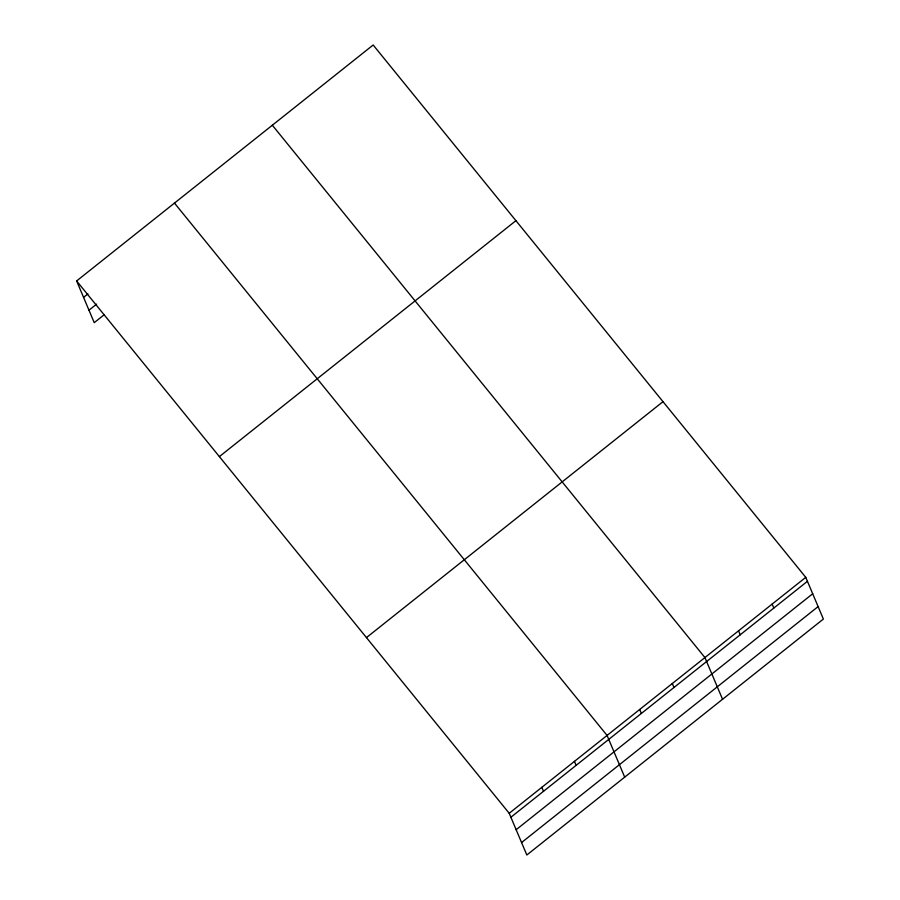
<?xml version="1.0" encoding="UTF-8"?>
<svg xmlns="http://www.w3.org/2000/svg" width="900" height="900" viewBox="0 0 900 900"><rect width="100%" height="100%" fill="white"/><g stroke="black" fill="none" stroke-linecap="round" stroke-linejoin="round"><path stroke-width="1.35" d="M76.624 280.946L373.162 45L805.759 577.339L823.376 619.054L526.837 855L509.209 813.285L76.624 280.946L94.241 322.661L104.029 314.876M83.565 297.371L87.907 293.906M88.987 310.207L96.593 304.144M219.375 456.615L515.925 220.669M366.457 637.605L662.996 401.67M509.209 813.285L805.759 577.339M510.885 817.256L807.435 581.31M516.15 829.71L812.7 593.764M521.572 842.546L818.111 606.6M272.34 125.224L704.925 657.562L722.554 699.278M174.476 203.085L607.072 735.424L624.69 777.139M772.144 604.08L773.82 608.051M738.54 630.821L740.216 634.793M672.311 683.516L673.988 687.488M639.686 709.47L641.374 713.441M574.447 761.377L576.124 765.349M541.834 787.331L543.51 791.303"/></g></svg>
